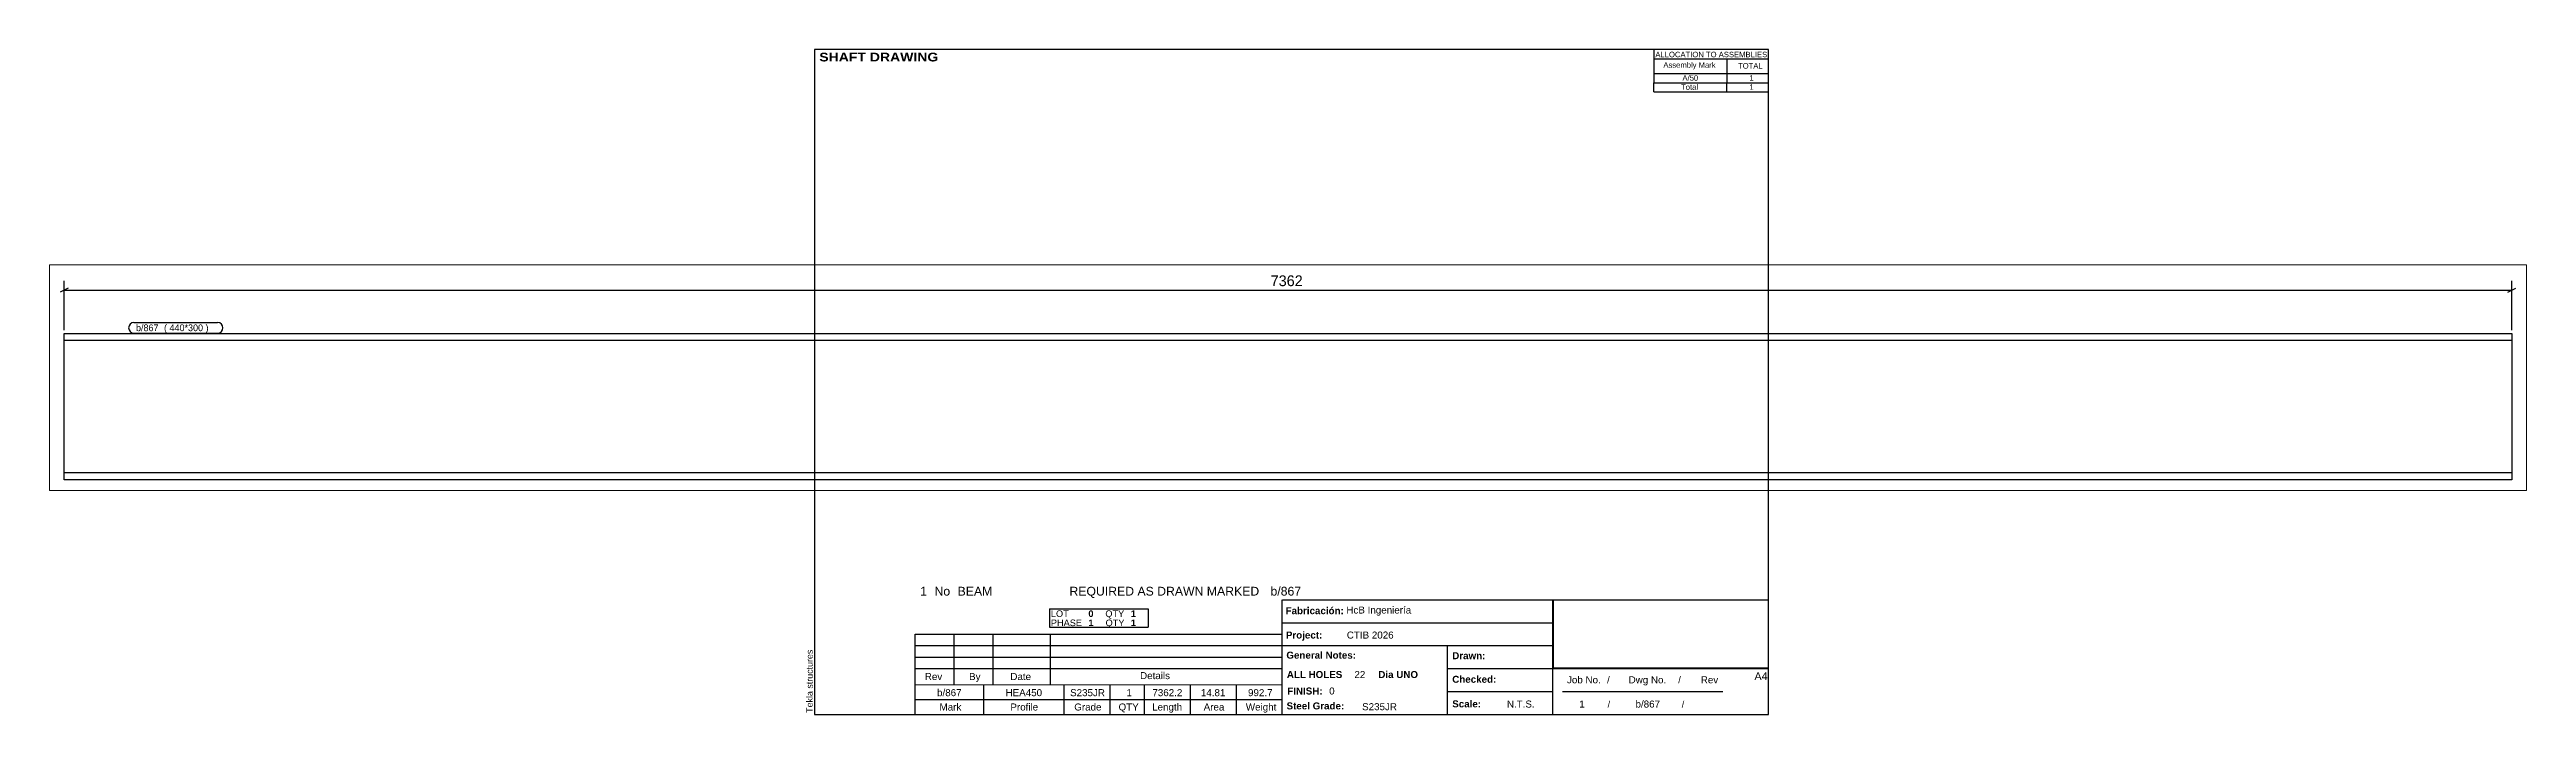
# Paper-space layout 'Layout1' of a CAD drawing. Header units: millimetres. Extents: x -225 to 520, y 5 to 205.
# The model-space entities are those that its viewports show. They can reach past a viewport. Long polylines and large blocks are cut down to what shows.
import ezdxf

# ---------------------------------------------------------------- set-up
doc = ezdxf.new("R2010")
doc.units = ezdxf.units.MM
doc.layers.add('Viewport layer', color=7, linetype='Continuous', plot=False)
doc.styles.add('Arial', font='ARIAL.TTF', dxfattribs={"height": 0.2})
doc.styles.add('Arial Black', font='ARIBLK.TTF', dxfattribs={"height": 0.2})
doc.styles.add('Arial Bold', font='ARIALBD.TTF', dxfattribs={"height": 0.2})
doc.styles.add('Comic Sans MS', font='COMIC.TTF', dxfattribs={"height": 0.2})

msp = doc.modelspace()

# ---------------------------------------------------------------- linework, layer by layer
at = {"color": 8, "linetype": 'Continuous'}
for p, q in [((56, 608), (32, 596)), ((44, 482), (44, 630.4)), ((44, 602), (7406.2, 602)), ((7394.2, 596), (7418.2, 608)), ((7406.2, 482), (7406.2, 630.4))]:
    msp.add_line(p, q, dxfattribs=at)
at = {"color": 7, "linetype": 'Continuous'}
for p, q in [((44, 32), (44, 472)), ((44, 472), (7406.2, 472)), ((7406.2, 451), (44, 451)), ((7406.2, 472), (7406.2, 32)), ((7406.2, 53), (44, 53)), ((7406.2, 32), (44, 32))]:
    msp.add_line(p, q, dxfattribs=at)

# ---------------------------------------------------------------- next in the draw order: wipeouts: each hides what was drawn before it
at = {"color": 0}
for points in [[(3783.6, 608), (3783.6, 652.8), (3666.6, 652.8), (3666.6, 608)], [(338.4, 479), (338.4, 499), (260, 499), (260, 479)]]:
    msp.add_wipeout(points, dxfattribs=at)

# ---------------------------------------------------------------- next in the draw order: texts
at = {"color": 3, "style": 'Comic Sans MS'}
msp.add_text('7362', height=32.38, dxfattribs=at).set_placement((3673, 614.4))

# ---------------------------------------------------------------- next in the draw order: wipeouts: each hides what was drawn before it
at = {"color": 0}
msp.add_wipeout([(338.4, 479), (338.4, 499), (260, 499), (260, 479)], dxfattribs=at)

# ---------------------------------------------------------------- next in the draw order: linework, layer by layer
at = {"color": 7, "linetype": 'Continuous'}
msp.add_arc((254, 489), 16, 90, 270, dxfattribs=at)

# ---------------------------------------------------------------- next in the draw order: wipeouts: each hides what was drawn before it
at = {"color": 0}
msp.add_wipeout([(499.7, 479), (499.7, 499), (344.4, 499), (344.4, 479)], dxfattribs=at)

# ---------------------------------------------------------------- next in the draw order: wipeouts: each hides what was drawn before it
msp.add_wipeout([(499.7, 479), (499.7, 499), (344.4, 499), (344.4, 479)], dxfattribs=at)

# ---------------------------------------------------------------- next in the draw order: linework, layer by layer
at = {"color": 7, "linetype": 'Continuous'}
for p, q in [((254, 505), (505.7, 505)), ((254, 473), (505.7, 473))]:
    msp.add_line(p, q, dxfattribs=at)
msp.add_arc((505.7, 489), 16, 270, 90, dxfattribs=at)

# ---------------------------------------------------------------- next in the draw order: texts
at = {"color": 3, "style": 'Comic Sans MS'}
for s, height, p in [('b/867', 20.23, (260, 479)), ('(\xa0440*300\xa0) ', 20.234, (344.4, 479))]:
    msp.add_text(s, height=height, dxfattribs=at).set_placement(p)

psp = doc.layouts.get("Layout1")

# ---------------------------------------------------------------- linework, layer by layer
at = {"color": 5, "linetype": 'Continuous'}
for p, q in [((292, 205), (5, 205)), ((5, 205), (5, 5)), ((292, 5), (292, 205)), ((5, 5), (292, 5))]:
    psp.add_line(p, q, dxfattribs=at)
at = {"color": 7, "linetype": 'Continuous'}
for p, q in [((257.51, 205), (257.51, 197.75)), ((257.57, 202.24), (292, 202.24)), ((279.49, 202.24), (279.49, 197.75)), ((257.51, 197.75), (257.51, 195)), ((257.51, 192.23), (257.51, 194.99)), ((257.54, 194.99), (292, 194.99)), ((257.57, 197.75), (292, 197.75)), ((279.49, 197.75), (279.49, 195)), ((279.49, 192.23), (279.49, 194.99)), ((257.51, 192.23), (292, 192.23)), ((145.72, 5), (145.72, 39.5)), ((145.75, 39.5), (292, 39.5)), ((227.14, 5), (227.14, 39.5)), ((75.68, 36.74), (105.35, 36.74)), ((75.68, 36.74), (75.68, 33.98)), ((75.68, 33.98), (75.68, 31.22)), ((75.68, 31.22), (105.35, 31.22)), ((105.35, 36.74), (105.35, 33.98)), ((105.35, 33.98), (105.35, 31.22)), ((145.72, 32.6), (227.14, 32.6)), ((35.31, 13.97), (35.31, 29.15)), ((35.31, 29.15), (145.71, 29.15)), ((35.31, 25.7), (145.71, 25.7)), ((47.04, 13.97), (47.04, 29.15)), ((58.77, 13.97), (58.77, 29.15)), ((76.02, 13.97), (76.02, 29.15)), ((145.71, 13.97), (145.71, 29.15)), ((145.72, 25.7), (227.14, 25.7)), ((195.4, 5), (195.4, 25.7)), ((35.31, 22.25), (145.71, 22.25)), ((35.31, 18.8), (145.71, 18.8)), ((195.4, 18.8), (292, 18.8)), ((35.31, 13.96), (145.71, 13.97)), ((35.31, 9.49), (35.31, 13.96)), ((35.31, 9.48), (145.72, 9.49)), ((35.31, 5), (35.31, 9.48)), ((56.01, 9.49), (56.01, 13.97)), ((56.01, 5), (56.01, 9.48)), ((80.16, 9.49), (80.16, 13.97)), ((80.16, 5), (80.16, 9.48)), ((93.96, 9.49), (93.96, 13.97)), ((93.96, 5), (93.96, 9.48)), ((104.31, 9.49), (104.31, 13.97)), ((104.31, 5), (104.31, 9.48)), ((118.11, 9.49), (118.11, 13.97)), ((118.11, 5), (118.11, 9.48)), ((131.91, 9.49), (131.91, 13.97)), ((131.91, 5), (131.91, 9.48)), ((195.4, 11.9), (227.14, 11.9)), ((229.99, 11.92), (278.29, 11.92))]:
    psp.add_line(p, q, dxfattribs=at)
at = {"color": 2, "linetype": 'Continuous'}
for p, q in [((227.28, 39.46), (291.86, 39.46)), ((227.29, 19.02), (227.29, 39.46)), ((291.96, 19.03), (291.96, 39.47)), ((227.28, 19.03), (291.86, 19.03))]:
    psp.add_line(p, q, dxfattribs=at)

# ---------------------------------------------------------------- texts
at = {"color": 7}
for s, height, style, p in [(' SHAFT DRAWING', 2.6342, 'Arial Black', (5.3, 201.42)), ('ALLOCATION TO ASSEMBLIES', 1.6475, 'Arial', (257.95, 202.68)), ('Assembly Mark', 1.6475, 'Arial', (260.35, 199.52)), ('TOTAL', 1.648, 'Arial', (282.81, 199.28)), ('1', 2.64, 'Arial', (36.8, 40.76)), ('No', 2.636, 'Arial', (41.13, 40.76)), ('BEAM', 2.636, 'Arial', (48.08, 40.76)), ('REQUIRED AS DRAWN MARKED', 2.636, 'Arial', (81.71, 40.76)), ('b/867', 2.636, 'Arial', (142.18, 40.76)), ('b/867', 2.109, 'Arial', (41.89, 10.5)), ('HEA450', 2.109, 'Arial', (62.51, 10.5)), ('S235JR', 2.109, 'Arial', (81.91, 10.5)), ('1', 2.11, 'Arial', (98.86, 10.5)), ('7362.2', 2.109, 'Arial', (106.66, 10.5)), ('14.81', 2.109, 'Arial', (121.24, 10.5)), ('992.7', 2.109, 'Arial', (135.43, 10.5)), ('FINISH:', 2.107, 'Arial Bold', (147.22, 11)), ('0', 2.11, 'Arial', (159.84, 11))]:
    psp.add_text(s, height=height, dxfattribs=dict(at, style=style)).set_placement(p)
at = {"color": 7, "linetype": 'Continuous'}
for s, height, style, p in [('Total', 1.648, 'Arial', (265.67, 192.88)), ('A/50', 1.648, 'Arial', (266.09, 195.63)), ('1', 1.65, 'Arial', (286.21, 192.88)), ('1', 1.65, 'Arial', (286.23, 195.63)), ('Fabricación:', 2.1074, 'Arial Bold', (146.73, 35.16)), ('HcB Ingeniería', 2.1088, 'Arial', (165.02, 35.36)), ('LOT', 1.977, 'Arial', (76.13, 34.33)), ('PHASE', 1.977, 'Arial', (76.13, 31.57)), ('0', 1.98, 'Arial Bold', (87.41, 34.33)), ('1', 1.98, 'Arial Bold', (87.41, 31.57)), ('QTY', 1.977, 'Arial', (92.51, 34.33)), ('QTY', 1.977, 'Arial', (92.58, 31.57)), ('1', 1.98, 'Arial Bold', (100.18, 34.33)), ('1', 1.98, 'Arial Bold', (100.18, 31.57)), ('Project:', 2.107, 'Arial Bold', (146.81, 27.83)), ('CTIB 2026', 2.109, 'Arial', (165.14, 27.83)), ('General Notes:', 2.1074, 'Arial Bold', (146.96, 21.78)), ('Drawn:', 2.107, 'Arial Bold', (196.85, 21.62)), ('Rev', 2.109, 'Arial', (38.21, 15.35)), ('By', 2.109, 'Arial', (51.53, 15.35)), ('Date', 2.109, 'Arial', (63.94, 15.35)), ('Details', 2.109, 'Arial', (102.96, 15.63)), ('ALL HOLES', 2.107, 'Arial Bold', (147.1, 15.96)), ('22', 2.109, 'Arial', (167.43, 15.96)), ('Dia UNO', 2.107, 'Arial Bold', (174.62, 15.96)), ('Checked:', 2.107, 'Arial Bold', (196.85, 14.53)), ('Job No.', 2.109, 'Arial', (231.37, 14.37)), ('/', 2.11, 'Arial', (243.42, 14.37)), ('Dwg No.', 2.109, 'Arial', (249.91, 14.37)), ('/', 2.11, 'Arial', (264.81, 14.37)), ('Rev', 2.109, 'Arial', (271.61, 14.37)), ('A4', 2.307, 'Arial', (287.76, 15.38)), ('Mark', 2.109, 'Arial', (42.64, 6.19)), ('Profile', 2.109, 'Arial', (63.95, 6.19)), ('Grade', 2.109, 'Arial', (83.16, 6.19)), ('QTY', 2.109, 'Arial', (96.49, 6.19)), ('Length', 2.109, 'Arial', (106.58, 6.19)), ('Area', 2.109, 'Arial', (122.09, 6.19)), ('Weight', 2.109, 'Arial', (134.77, 6.19)), ('Steel Grade:', 2.1074, 'Arial Bold', (147.01, 6.52)), ('S235JR', 2.109, 'Arial', (169.74, 6.28)), ('Scale:', 2.107, 'Arial Bold', (196.85, 7.13)), ('N.T.S.', 2.109, 'Arial', (213.29, 7.08)), ('1', 2.11, 'Arial', (235.04, 7.08)), ('/', 1.98, 'Arial', (243.58, 7.08)), ('b/867', 2.109, 'Arial', (251.98, 7.08)), ('/', 1.98, 'Arial', (265.88, 7.08))]:
    psp.add_text(s, height=height, dxfattribs=dict(at, style=style)).set_placement(p)
at = {"color": 174, "linetype": 'Continuous', "style": 'Arial'}
psp.add_text('Tekla structures', height=1.9102, rotation=90, dxfattribs=at).set_placement((4.5, 5.5))

# ---------------------------------------------------------------- viewports
at = {"layer": 'Viewport layer', "view_target_point": (3725.11, 339.2)}
psp.add_viewport(center=(147.45, 106.31), size=(745.02, 67.84), view_center_point=(0, 0), view_height=678.4, dxfattribs=at)

doc.saveas('drawing.dxf')
